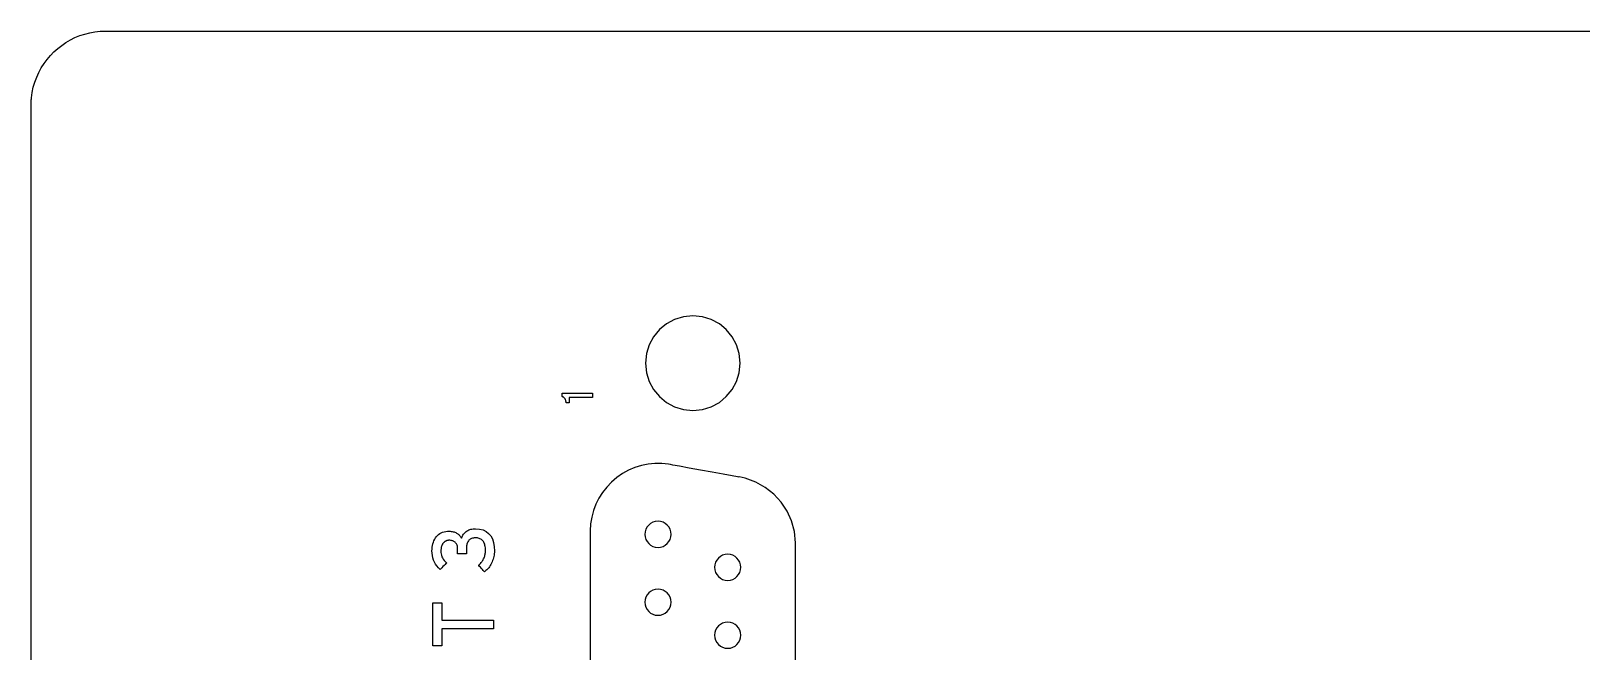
# Model space of a CAD drawing. Extents: x 1 to 47.7, y 0.2 to 33.5.
# Drawn here: x 31.599 to 34.09, y 18.766 to 19.763 of the extents above; entities that cross this region are included whole.
import ezdxf

# ---------------------------------------------------------------- set-up
doc = ezdxf.new("R2010")
doc.units = 0
doc.header["$MEASUREMENT"] = 0
doc.layers.add('6_0____DWG', color=7, linetype='CONTINUOUS')

msp = doc.modelspace()

# ---------------------------------------------------------------- linework, layer by layer
at = {"layer": '6_0____DWG'}
for points in [[(31.5991, 18.7527), (31.5991, 18.7881), (31.5991, 18.8229), (31.5991, 18.857), (31.5991, 18.8905), (31.5991, 18.9233), (31.5991, 18.9554), (31.5991, 18.9869), (31.5991, 19.0178), (31.5991, 19.0479), (31.5991, 19.0774), (31.5991, 19.1062), (31.5991, 19.1342), (31.5991, 19.1616), (31.5991, 19.1883), (31.5991, 19.2143), (31.5991, 19.2396), (31.5991, 19.2642), (31.5991, 19.288), (31.5991, 19.3112), (31.5991, 19.3336), (31.5991, 19.3552), (31.5991, 19.3761), (31.5991, 19.3963), (31.5991, 19.4157), (31.5991, 19.4344), (31.5991, 19.4523), (31.5991, 19.4694), (31.5991, 19.4858), (31.5991, 19.5014), (31.5991, 19.5162), (31.5991, 19.5302), (31.5991, 19.5434), (31.5991, 19.5559), (31.5991, 19.5675), (31.5991, 19.5783), (31.5991, 19.5883), (31.5991, 19.5975), (31.5991, 19.6059), (31.5991, 19.6134), (31.5991, 19.6201), (31.5991, 19.626), (31.5991, 19.631), (31.5991, 19.6352), (31.5991, 19.6385), (31.5991, 19.6409), (31.5991, 19.6425), (31.5991, 19.6433), (31.5991, 19.6433), (31.5991, 19.6434), (31.5991, 19.6436), (31.5991, 19.6446), (31.5992, 19.6483), (31.5994, 19.6521), (31.5995, 19.653), (31.5995, 19.6532), (31.5995, 19.6533), (31.5996, 19.654), (31.5998, 19.6562), (31.601, 19.6648), (31.6028, 19.6732), (31.6052, 19.6813), (31.6082, 19.6892), (31.6116, 19.6967), (31.6156, 19.704), (31.62, 19.711), (31.6249, 19.7176), (31.6302, 19.7239), (31.6359, 19.7298), (31.642, 19.7352), (31.6484, 19.7403), (31.6552, 19.7449), (31.6623, 19.7491), (31.6697, 19.7527), (31.6774, 19.7559), (31.6853, 19.7585), (31.6935, 19.7606), (31.7018, 19.7621), (31.7104, 19.763), (31.7191, 19.7633), (31.7196, 19.7633), (31.721, 19.7633), (31.7234, 19.7633), (31.7267, 19.7633), (31.731, 19.7633), (31.7362, 19.7633), (31.7423, 19.7633), (31.7492, 19.7633), (31.7571, 19.7633), (31.7658, 19.7633), (31.7754, 19.7633), (31.7858, 19.7633), (31.7971, 19.7633), (31.8092, 19.7633), (31.8221, 19.7633), (31.8358, 19.7633), (31.8503, 19.7633), (31.8655, 19.7633), (31.8816, 19.7633), (31.8984, 19.7633), (31.9159, 19.7633), (31.9342, 19.7633), (31.9532, 19.7633), (31.9729, 19.7633), (31.9933, 19.7633), (32.0143, 19.7633), (32.0361, 19.7633), (32.0585, 19.7633), (32.0816, 19.7633), (32.1053, 19.7633), (32.1297, 19.7633), (32.1547, 19.7633), (32.1803, 19.7633), (32.2064, 19.7633), (32.2332, 19.7633), (32.2605, 19.7633), (32.2884, 19.7633), (32.3169, 19.7633), (32.3754, 19.7633), (32.436, 19.7633), (32.4985, 19.7633), (32.5629, 19.7633), (32.6292, 19.7633), (32.6971, 19.7633), (32.7666, 19.7633), (32.8377, 19.7633), (32.9101, 19.7633), (32.984, 19.7633), (33.059, 19.7633), (33.1352, 19.7633), (33.2125, 19.7633), (33.2908, 19.7633), (33.3699, 19.7633), (33.4498, 19.7633), (33.5305, 19.7633), (33.6934, 19.7633), (33.8581, 19.7633), (34.1897, 19.7633)], [(32.8271, 18.7028), (32.8271, 18.7718), (32.8271, 18.8373), (32.8271, 18.8917), (32.8271, 18.9279), (32.827, 18.9414), (32.8252, 18.9594), (32.8205, 18.9764), (32.8133, 18.9922), (32.8037, 19.0066), (32.792, 19.0194), (32.7784, 19.0302), (32.7631, 19.0387), (32.7463, 19.0449), (32.7362, 19.0471), (32.7362, 19.0471), (32.7362, 19.0471), (32.7361, 19.047), (32.7361, 19.047), (32.7361, 19.0469), (32.7361, 19.0469), (32.7361, 19.0468), (32.7361, 19.0468), (32.734, 19.0472), (32.725, 19.0488), (32.7107, 19.0514), (32.6932, 19.0546), (32.6743, 19.058), (32.6562, 19.0613), (32.6408, 19.0641), (32.6301, 19.0661), (32.6261, 19.0668), (32.6261, 19.0668), (32.6261, 19.0668), (32.6261, 19.0669), (32.6261, 19.067), (32.6261, 19.067), (32.6262, 19.0671), (32.6262, 19.0671), (32.6262, 19.0671), (32.623, 19.0677), (32.612, 19.0687), (32.601, 19.0687), (32.5901, 19.0675), (32.5794, 19.0653), (32.5689, 19.062), (32.5589, 19.0577), (32.5492, 19.0524), (32.5401, 19.0461), (32.5316, 19.0388), (32.5239, 19.0308), (32.5172, 19.0222), (32.5113, 19.0129), (32.5064, 19.0032), (32.5025, 18.993), (32.4996, 18.9824), (32.4978, 18.9715), (32.4971, 18.9604), (32.4971, 18.9468), (32.4971, 18.9071), (32.4971, 18.8474), (32.4971, 18.7757), (32.4971, 18.6999)], [(32.2589, 18.8171), (32.3418, 18.8171), (32.3418, 18.803), (32.2589, 18.803), (32.2589, 18.7755), (32.2446, 18.7755), (32.2446, 18.8446), (32.2589, 18.8446), (32.2589, 18.8171)]]:
    msp.add_lwpolyline(points, dxfattribs=at)
for points in [[(32.6621, 19.3058), (32.6468, 19.3043), (32.6325, 19.2998), (32.6196, 19.2928), (32.6083, 19.2836), (32.5991, 19.2723), (32.592, 19.2594), (32.5876, 19.2451), (32.5861, 19.2298), (32.5876, 19.2145), (32.592, 19.2002), (32.5991, 19.1873), (32.6083, 19.1761), (32.6196, 19.1668), (32.6325, 19.1598), (32.6468, 19.1554), (32.6621, 19.1538), (32.6774, 19.1554), (32.6917, 19.1598), (32.7046, 19.1668), (32.7158, 19.1761), (32.7251, 19.1873), (32.7321, 19.2002), (32.7365, 19.2145), (32.7381, 19.2298), (32.7365, 19.2451), (32.7321, 19.2594), (32.7251, 19.2723), (32.7158, 19.2836), (32.7046, 19.2928), (32.6917, 19.2998), (32.6774, 19.3043)], [(32.5008, 19.1746), (32.4994, 19.1746), (32.4956, 19.1746), (32.4902, 19.1746), (32.4838, 19.1746), (32.4773, 19.1746), (32.4713, 19.1746), (32.4666, 19.1746), (32.4639, 19.1746), (32.4636, 19.1745), (32.4636, 19.1739), (32.4636, 19.1728), (32.4636, 19.1715), (32.4636, 19.17), (32.4636, 19.1686), (32.4636, 19.1674), (32.4636, 19.1665), (32.4636, 19.1662), (32.4634, 19.1662), (32.4629, 19.1662), (32.4621, 19.1662), (32.4613, 19.1662), (32.4604, 19.1662), (32.4596, 19.1662), (32.459, 19.1662), (32.4586, 19.1662), (32.4585, 19.1666), (32.4584, 19.1675), (32.4583, 19.1683), (32.4581, 19.1691), (32.4579, 19.1698), (32.4577, 19.1706), (32.4574, 19.1713), (32.4572, 19.1719), (32.4568, 19.1726), (32.4565, 19.1732), (32.4561, 19.1737), (32.4556, 19.1742), (32.4551, 19.1746), (32.4546, 19.175), (32.454, 19.1753), (32.4533, 19.1756), (32.4526, 19.1758), (32.4523, 19.176), (32.4523, 19.1764), (32.4523, 19.1771), (32.4523, 19.178), (32.4523, 19.179), (32.4523, 19.18), (32.4523, 19.1808), (32.4523, 19.1814), (32.4523, 19.1816), (32.4541, 19.1816), (32.4591, 19.1816), (32.4661, 19.1816), (32.4744, 19.1816), (32.4829, 19.1816), (32.4907, 19.1816), (32.4968, 19.1816), (32.5004, 19.1816), (32.5008, 19.1815), (32.5008, 19.181), (32.5008, 19.1801), (32.5008, 19.179), (32.5008, 19.1778), (32.5008, 19.1766), (32.5008, 19.1755), (32.5008, 19.1748)], [(32.313, 18.9638), (32.3194, 18.9632), (32.3251, 18.9618), (32.33, 18.9595), (32.3341, 18.9563), (32.3375, 18.9523), (32.3401, 18.9474), (32.342, 18.9416), (32.3431, 18.9349), (32.3434, 18.9282), (32.3433, 18.9259), (32.3431, 18.9237), (32.3427, 18.9214), (32.3423, 18.9192), (32.3418, 18.917), (32.3412, 18.9149), (32.3405, 18.9127), (32.3397, 18.9106), (32.3388, 18.9085), (32.3377, 18.9065), (32.3366, 18.9046), (32.3354, 18.9028), (32.3342, 18.9011), (32.3328, 18.8995), (32.3314, 18.898), (32.3298, 18.8966), (32.3282, 18.8953), (32.3272, 18.8947), (32.3266, 18.8954), (32.3255, 18.8966), (32.3241, 18.8982), (32.3226, 18.9), (32.321, 18.9018), (32.3196, 18.9034), (32.3185, 18.9047), (32.3179, 18.9053), (32.3186, 18.906), (32.3197, 18.9071), (32.3209, 18.9082), (32.3219, 18.9093), (32.3229, 18.9105), (32.3238, 18.9118), (32.3246, 18.913), (32.3254, 18.9143), (32.326, 18.9157), (32.3267, 18.917), (32.3272, 18.9184), (32.3277, 18.9198), (32.3281, 18.9213), (32.3284, 18.9227), (32.3287, 18.9241), (32.3288, 18.9255), (32.329, 18.9269), (32.329, 18.9283), (32.329, 18.9307), (32.3288, 18.933), (32.3286, 18.9351), (32.3282, 18.9371), (32.3277, 18.939), (32.3271, 18.9406), (32.3264, 18.9421), (32.3256, 18.9434), (32.3247, 18.9446), (32.3237, 18.9456), (32.3226, 18.9464), (32.3215, 18.9472), (32.3202, 18.9478), (32.3189, 18.9483), (32.3175, 18.9487), (32.316, 18.949), (32.3144, 18.9491), (32.3127, 18.9492), (32.3111, 18.9491), (32.3095, 18.9489), (32.3081, 18.9485), (32.3068, 18.9481), (32.3055, 18.9475), (32.3044, 18.9468), (32.3034, 18.9461), (32.3024, 18.9452), (32.3016, 18.9441), (32.3009, 18.943), (32.3003, 18.9418), (32.2997, 18.9405), (32.2993, 18.9392), (32.2989, 18.9378), (32.2986, 18.9363), (32.2985, 18.9347), (32.2984, 18.9331), (32.2984, 18.932), (32.2984, 18.9315), (32.2984, 18.9305), (32.2984, 18.9291), (32.2984, 18.9277), (32.2984, 18.9262), (32.2984, 18.9249), (32.2984, 18.9239), (32.2984, 18.9233), (32.2982, 18.9233), (32.2972, 18.9233), (32.2955, 18.9233), (32.2933, 18.9233), (32.291, 18.9233), (32.2886, 18.9233), (32.2866, 18.9233), (32.2851, 18.9233), (32.2843, 18.9233), (32.2842, 18.9234), (32.2842, 18.9241), (32.2842, 18.9252), (32.2842, 18.9266), (32.2842, 18.928), (32.2842, 18.9295), (32.2842, 18.9307), (32.2842, 18.9316), (32.2842, 18.932), (32.2842, 18.9332), (32.2841, 18.9346), (32.2838, 18.9359), (32.2835, 18.9372), (32.283, 18.9383), (32.2825, 18.9394), (32.2818, 18.9403), (32.2811, 18.9412), (32.2802, 18.942), (32.2793, 18.9427), (32.2784, 18.9433), (32.2774, 18.9438), (32.2764, 18.9443), (32.2754, 18.9446), (32.2743, 18.9449), (32.2731, 18.9451), (32.2719, 18.9452), (32.2708, 18.9453), (32.2703, 18.9452), (32.2698, 18.9452), (32.2694, 18.9452), (32.2689, 18.9451), (32.2683, 18.945), (32.2678, 18.9449), (32.2673, 18.9448), (32.2668, 18.9447), (32.2662, 18.9445), (32.2657, 18.9443), (32.2652, 18.944), (32.2647, 18.9438), (32.2642, 18.9434), (32.2637, 18.9431), (32.2632, 18.9427), (32.2628, 18.9423), (32.2623, 18.9419), (32.2619, 18.9414), (32.2614, 18.9409), (32.261, 18.9404), (32.2606, 18.9399), (32.2602, 18.9393), (32.2598, 18.9386), (32.2595, 18.938), (32.2591, 18.9373), (32.2588, 18.9366), (32.2585, 18.9358), (32.2583, 18.935), (32.2581, 18.9341), (32.2579, 18.9331), (32.2577, 18.9322), (32.2576, 18.9312), (32.2575, 18.9301), (32.2575, 18.929), (32.2575, 18.9278), (32.2575, 18.9258), (32.2578, 18.9234), (32.2584, 18.9211), (32.2591, 18.9189), (32.2601, 18.9168), (32.2613, 18.9148), (32.2627, 18.9128), (32.2644, 18.9109), (32.2662, 18.9091), (32.2662, 18.9086), (32.2654, 18.9077), (32.264, 18.9063), (32.2624, 18.9047), (32.2606, 18.9029), (32.259, 18.9012), (32.2576, 18.8998), (32.2566, 18.8988), (32.2562, 18.8984), (32.2535, 18.9011), (32.251, 18.904), (32.2489, 18.907), (32.2471, 18.9102), (32.2456, 18.9135), (32.2445, 18.917), (32.2437, 18.9206), (32.2432, 18.9244), (32.2431, 18.9282), (32.2432, 18.9312), (32.2435, 18.9341), (32.2439, 18.9369), (32.2446, 18.9396), (32.2454, 18.9421), (32.2463, 18.9445), (32.2475, 18.9469), (32.2488, 18.9491), (32.2503, 18.9511), (32.252, 18.953), (32.2538, 18.9547), (32.2558, 18.9561), (32.2579, 18.9573), (32.2601, 18.9583), (32.2626, 18.959), (32.2651, 18.9595), (32.2679, 18.9598), (32.2703, 18.9599), (32.2722, 18.9598), (32.2739, 18.9596), (32.2756, 18.9593), (32.2772, 18.959), (32.2786, 18.9586), (32.28, 18.9581), (32.2813, 18.9575), (32.2825, 18.9569), (32.2836, 18.9562), (32.2847, 18.9554), (32.2857, 18.9546), (32.2866, 18.9538), (32.2875, 18.9529), (32.2884, 18.9519), (32.2891, 18.9509), (32.2899, 18.9499), (32.2905, 18.9488), (32.291, 18.9496), (32.2916, 18.951), (32.2922, 18.9524), (32.2929, 18.9537), (32.2938, 18.955), (32.2947, 18.9562), (32.2957, 18.9573), (32.2968, 18.9584), (32.2981, 18.9593), (32.2994, 18.9602), (32.3007, 18.9611), (32.3022, 18.9618), (32.3038, 18.9624), (32.3054, 18.9629), (32.3072, 18.9632), (32.309, 18.9635), (32.3109, 18.9637)], [(32.6061, 18.9758), (32.6018, 18.9754), (32.5979, 18.9742), (32.5943, 18.9722), (32.5912, 18.9697), (32.5887, 18.9666), (32.5867, 18.963), (32.5855, 18.959), (32.5851, 18.9548), (32.5855, 18.9506), (32.5867, 18.9466), (32.5887, 18.9431), (32.5912, 18.94), (32.5943, 18.9374), (32.5979, 18.9354), (32.6018, 18.9342), (32.6061, 18.9338), (32.6103, 18.9342), (32.6142, 18.9354), (32.6178, 18.9374), (32.6209, 18.94), (32.6235, 18.9431), (32.6254, 18.9466), (32.6266, 18.9506), (32.6271, 18.9548), (32.6266, 18.959), (32.6254, 18.963), (32.6235, 18.9666), (32.6209, 18.9697), (32.6178, 18.9722), (32.6142, 18.9742), (32.6103, 18.9754)], [(32.7181, 18.9228), (32.7138, 18.9224), (32.7099, 18.9212), (32.7063, 18.9192), (32.7032, 18.9167), (32.7007, 18.9135), (32.6987, 18.91), (32.6975, 18.906), (32.6971, 18.9018), (32.6975, 18.8976), (32.6987, 18.8936), (32.7007, 18.8901), (32.7032, 18.887), (32.7063, 18.8844), (32.7099, 18.8825), (32.7138, 18.8812), (32.7181, 18.8808), (32.7223, 18.8812), (32.7263, 18.8825), (32.7298, 18.8844), (32.7329, 18.887), (32.7355, 18.8901), (32.7374, 18.8936), (32.7387, 18.8976), (32.7391, 18.9018), (32.7387, 18.906), (32.7374, 18.91), (32.7355, 18.9135), (32.7329, 18.9167), (32.7298, 18.9192), (32.7263, 18.9212), (32.7223, 18.9224)], [(32.6061, 18.8668), (32.6018, 18.8664), (32.5979, 18.8652), (32.5943, 18.8632), (32.5912, 18.8607), (32.5887, 18.8576), (32.5867, 18.854), (32.5855, 18.85), (32.5851, 18.8458), (32.5855, 18.8416), (32.5867, 18.8376), (32.5887, 18.8341), (32.5912, 18.831), (32.5943, 18.8284), (32.5979, 18.8265), (32.6018, 18.8252), (32.6061, 18.8248), (32.6103, 18.8252), (32.6142, 18.8265), (32.6178, 18.8284), (32.6209, 18.831), (32.6235, 18.8341), (32.6254, 18.8376), (32.6266, 18.8416), (32.6271, 18.8458), (32.6266, 18.85), (32.6254, 18.854), (32.6235, 18.8576), (32.6209, 18.8607), (32.6178, 18.8632), (32.6142, 18.8652), (32.6103, 18.8664)], [(32.7181, 18.8138), (32.7138, 18.8134), (32.7099, 18.8122), (32.7063, 18.8102), (32.7032, 18.8077), (32.7007, 18.8046), (32.6987, 18.801), (32.6975, 18.797), (32.6971, 18.7928), (32.6975, 18.7886), (32.6987, 18.7846), (32.7007, 18.7811), (32.7032, 18.778), (32.7063, 18.7754), (32.7099, 18.7734), (32.7138, 18.7722), (32.7181, 18.7718), (32.7223, 18.7722), (32.7263, 18.7734), (32.7298, 18.7754), (32.7329, 18.778), (32.7355, 18.7811), (32.7374, 18.7846), (32.7387, 18.7886), (32.7391, 18.7928), (32.7387, 18.797), (32.7374, 18.801), (32.7355, 18.8046), (32.7329, 18.8077), (32.7298, 18.8102), (32.7263, 18.8122), (32.7223, 18.8134)]]:
    msp.add_lwpolyline(points, close=True, dxfattribs=at)

doc.saveas('drawing.dxf')
